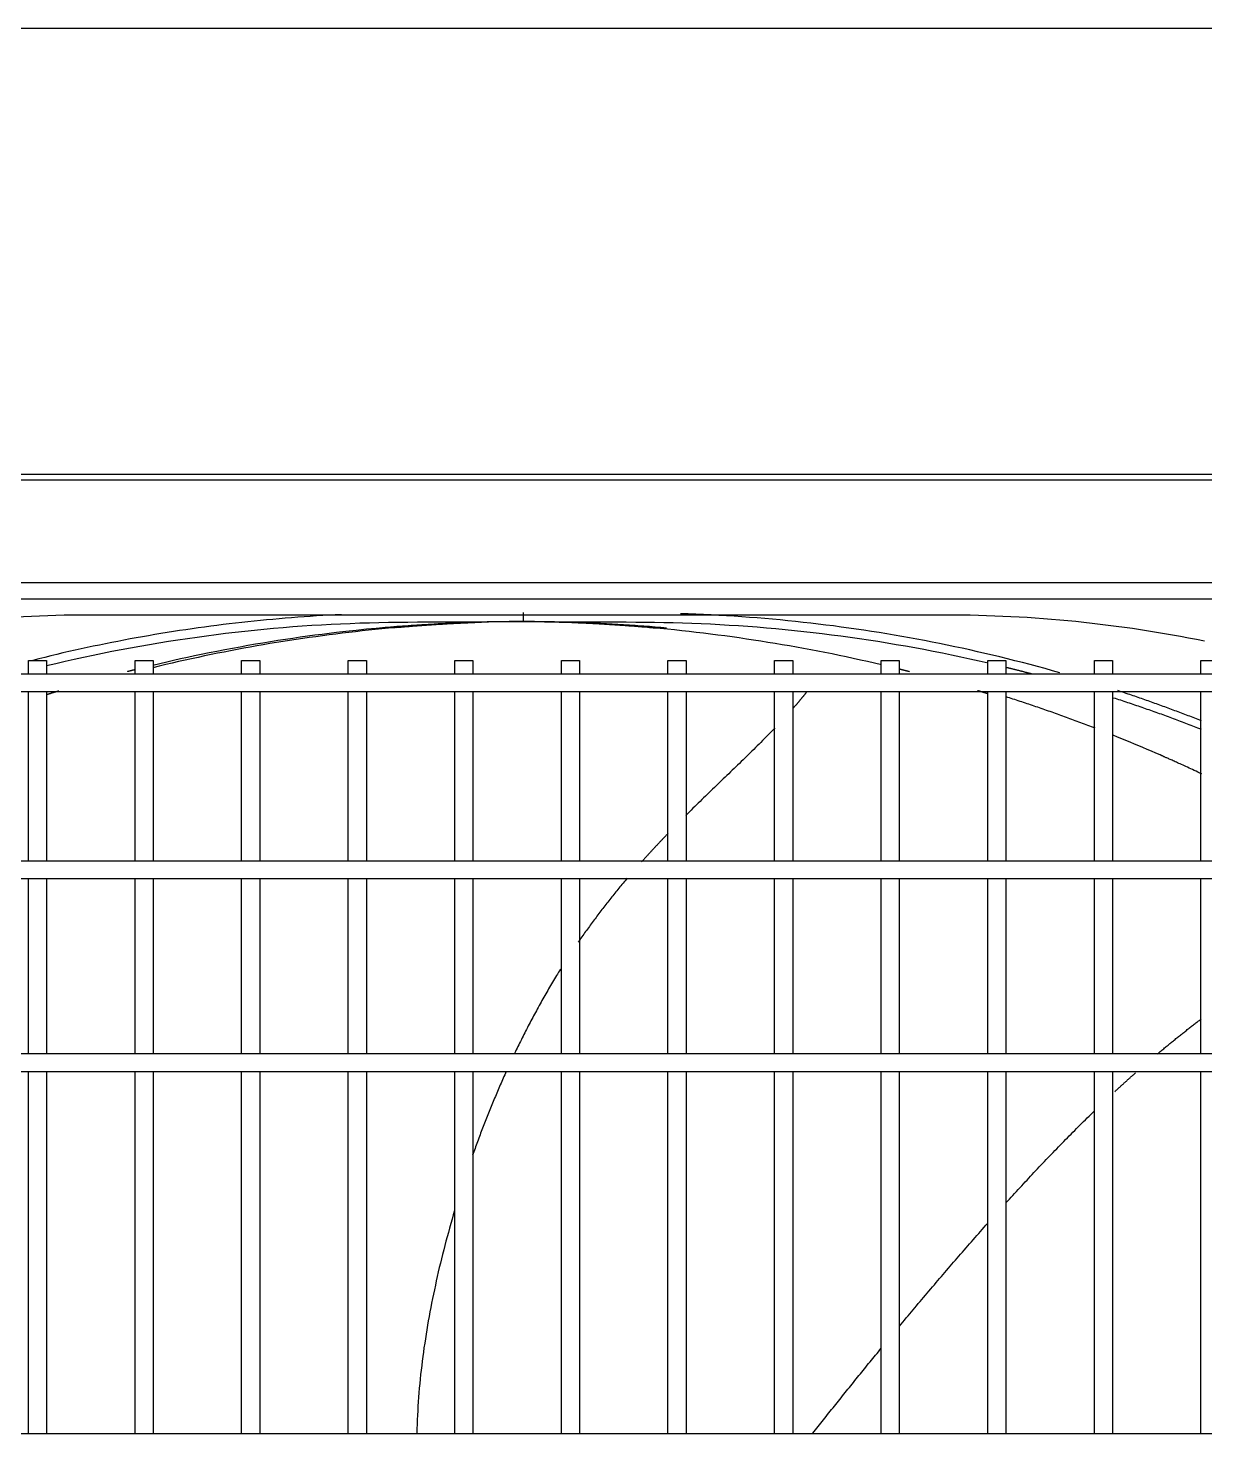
# Model space of a CAD drawing. Header units: millimetres. Extents: x 0 to 504600, y 0 to 118800.
# Drawn here: x 431249.5 to 431508.8, y 46225.7 to 46538.4 of the extents above; entities that cross this region are included whole.
import ezdxf

# ---------------------------------------------------------------- set-up
doc = ezdxf.new("R2010")
doc.units = ezdxf.units.MM
doc.header["$LTSCALE"] = 200
doc.layers.add('LG-AIRCON', color=240, linetype='Continuous')

# ---------------------------------------------------------------- blocks, each defined once
blk = doc.blocks.new('UXC')
at = {"layer": 'LG-AIRCON', "color": 0}
for p, q in [((429.3, 211.5), (1174.82, 211.5)), ((694.31, 211.5), (694.31, 131.76)), ((698.31, 131.76), (698.31, 211.5)), ((717.81, 211.5), (717.81, 131.76)), ((721.81, 131.76), (721.81, 211.5)), ((741.31, 211.5), (741.31, 131.76)), ((745.31, 131.76), (745.31, 211.5)), ((764.81, 211.5), (764.81, 131.76)), ((768.81, 131.76), (768.81, 211.5)), ((788.31, 211.5), (788.31, 131.76)), ((792.31, 131.76), (792.31, 211.5)), ((811.81, 211.5), (811.81, 131.76)), ((815.81, 131.76), (815.81, 211.5)), ((835.31, 211.5), (835.31, 131.76)), ((839.31, 131.76), (839.31, 211.5)), ((858.81, 211.5), (858.81, 131.76)), ((862.81, 131.76), (862.81, 211.5)), ((882.31, 211.5), (882.31, 131.76)), ((886.31, 131.76), (886.31, 211.5)), ((905.81, 211.5), (905.81, 131.76)), ((909.81, 131.76), (909.81, 211.5)), ((929.31, 211.5), (929.31, 131.76)), ((933.31, 131.76), (933.31, 211.5)), ((952.81, 211.5), (952.81, 131.76)), ((1174.82, 131.75), (429.3, 131.75)), ((429.3, 127.75), (1174.82, 127.75)), ((694.31, 127.76), (694.31, 89.26)), ((698.31, 89.26), (698.31, 127.76)), ((717.81, 127.76), (717.81, 89.26)), ((721.81, 89.26), (721.81, 127.76)), ((741.31, 127.76), (741.31, 89.26)), ((745.31, 89.26), (745.31, 127.76)), ((764.81, 127.76), (764.81, 89.26)), ((768.81, 89.26), (768.81, 127.76)), ((788.31, 127.76), (788.31, 89.26)), ((792.31, 89.26), (792.31, 127.76)), ((811.81, 127.76), (811.81, 89.26)), ((815.81, 89.26), (815.81, 127.76)), ((835.31, 127.76), (835.31, 89.26)), ((839.31, 89.26), (839.31, 127.76)), ((858.81, 127.76), (858.81, 89.26)), ((862.81, 89.26), (862.81, 127.76)), ((882.31, 127.76), (882.31, 89.26)), ((886.31, 89.26), (886.31, 127.76)), ((905.81, 127.76), (905.81, 89.26)), ((909.81, 89.26), (909.81, 127.76)), ((929.31, 127.76), (929.31, 89.26)), ((933.31, 89.26), (933.31, 127.76)), ((952.81, 127.76), (952.81, 89.26)), ((1090.65, 89.25), (513.47, 89.25)), ((513.47, 85.25), (1090.65, 85.25)), ((694.31, 85.26), (694.31, 48)), ((698.31, 48), (698.31, 85.26)), ((717.81, 85.26), (717.81, 48)), ((721.81, 48), (721.81, 85.26)), ((741.31, 85.26), (741.31, 48)), ((745.31, 48), (745.31, 85.26)), ((764.81, 85.26), (764.81, 48)), ((768.81, 48), (768.81, 85.26)), ((788.31, 85.26), (788.31, 48)), ((792.31, 48), (792.31, 85.26)), ((811.81, 85.26), (811.81, 48)), ((815.81, 48), (815.81, 85.26)), ((835.31, 85.26), (835.31, 48)), ((839.31, 48), (839.31, 85.26)), ((858.81, 85.26), (858.81, 48)), ((862.81, 48), (862.81, 85.26)), ((882.31, 85.26), (882.31, 48)), ((886.31, 48), (886.31, 85.26)), ((905.81, 85.26), (905.81, 48)), ((909.81, 48), (909.81, 85.26)), ((929.31, 85.26), (929.31, 48)), ((933.31, 48), (933.31, 85.26)), ((952.81, 85.26), (952.81, 48)), ((1081.32, 48), (522.8, 48)), ((522.8, 44), (1081.32, 44)), ((694.31, 44.01), (694.31, 41.09)), ((698.31, 41.09), (698.31, 44.01)), ((717.81, 44.01), (717.81, 41.09)), ((721.81, 41.09), (721.81, 44.01)), ((741.31, 44.01), (741.31, 41.09)), ((745.31, 41.09), (745.31, 44.01)), ((764.81, 44.01), (764.81, 41.09)), ((768.81, 41.09), (768.81, 44.01)), ((788.31, 44.01), (788.31, 41.09)), ((792.31, 41.09), (792.31, 44.01)), ((811.81, 44.01), (811.81, 41.09)), ((815.81, 41.09), (815.81, 44.01)), ((835.31, 44.01), (835.31, 41.09)), ((839.31, 41.09), (839.31, 44.01)), ((858.81, 44.01), (858.81, 41.09)), ((862.81, 41.09), (862.81, 44.01)), ((882.31, 44.01), (882.31, 41.09)), ((886.31, 41.09), (886.31, 44.01)), ((905.81, 44.01), (905.81, 41.09)), ((909.81, 41.09), (909.81, 44.01)), ((929.31, 44.01), (929.31, 41.09)), ((933.31, 41.09), (933.31, 44.01)), ((952.81, 44.01), (952.81, 41.09)), ((694.31, 41.09), (698.31, 41.09)), ((717.81, 41.09), (721.81, 41.09)), ((741.31, 41.09), (745.31, 41.09)), ((764.81, 41.09), (768.81, 41.09)), ((788.31, 41.09), (792.31, 41.09)), ((811.81, 41.09), (815.81, 41.09)), ((835.31, 41.09), (839.31, 41.09)), ((858.81, 41.09), (862.81, 41.09)), ((882.31, 41.09), (886.31, 41.09)), ((905.81, 41.09), (909.81, 41.09)), ((929.31, 41.09), (933.31, 41.09)), ((952.81, 41.09), (956.81, 41.09)), ((707.56, 31), (896.56, 31)), ((493.03, 27.46), (1111.03, 27.46)), ((1111.03, 23.93), (493.03, 23.93)), ((1168.46, 1.3), (391.35, 1.3)), ((391.35, 0), (1168.46, 0))]:
    blk.add_line(p, q, dxfattribs=at)
for points in [[(788.27, 162.37), (787.98, 163.33), (787.7, 164.29), (787.43, 165.25), (787.16, 166.22), (786.89, 167.18), (786.63, 168.15), (786.37, 169.12), (786.11, 170.08), (785.86, 171.05), (785.62, 172.02), (785.37, 172.99), (785.14, 173.96), (784.9, 174.94), (784.67, 175.91), (784.45, 176.88), (784.23, 177.86), (784.02, 178.84), (783.81, 179.81), (783.6, 180.79), (783.4, 181.77), (783.2, 182.75), (783.01, 183.73), (782.83, 184.71), (782.64, 185.7), (782.47, 186.68), (782.3, 187.66), (782.13, 188.65), (781.97, 189.63), (781.82, 190.62), (781.67, 191.61), (781.52, 192.6), (781.39, 193.59), (781.25, 194.58), (781.13, 195.57), (781.01, 196.56), (780.89, 197.55), (780.78, 198.54), (780.68, 199.54), (780.58, 200.53), (780.49, 201.53), (780.41, 202.52), (780.33, 203.52), (780.26, 204.51), (780.19, 205.51), (780.14, 206.51), (780.08, 207.5), (780.04, 208.5), (780, 209.5), (779.97, 210.5), (779.95, 211.5)], [(867.25, 211.48), (867.55, 211.11), (867.84, 210.74), (868.13, 210.36), (868.43, 209.99), (868.72, 209.62), (869.02, 209.24), (869.31, 208.87), (869.61, 208.5), (869.9, 208.12), (870.2, 207.75), (870.5, 207.37), (870.79, 207), (871.09, 206.63), (871.39, 206.25), (871.69, 205.88), (871.99, 205.5), (872.29, 205.13), (872.58, 204.75), (872.88, 204.38), (873.18, 204), (873.48, 203.63), (873.78, 203.25), (874.08, 202.88), (874.39, 202.5), (874.69, 202.13), (874.99, 201.75), (875.29, 201.38), (875.59, 201), (875.89, 200.63), (876.2, 200.25), (876.5, 199.87), (876.8, 199.5), (877.11, 199.12), (877.41, 198.75), (877.72, 198.37), (878.02, 198), (878.33, 197.62), (878.63, 197.25), (878.94, 196.87), (879.24, 196.49), (879.55, 196.12), (879.85, 195.74), (880.16, 195.37), (880.47, 194.99), (880.78, 194.61), (881.08, 194.24), (881.39, 193.86), (881.7, 193.49), (882.01, 193.11), (882.31, 192.74)], [(886.33, 187.88), (886.71, 187.42), (887.09, 186.96), (887.47, 186.51), (887.85, 186.05), (888.23, 185.6), (888.6, 185.15), (888.98, 184.7), (889.36, 184.25), (889.74, 183.8), (890.12, 183.34), (890.5, 182.89), (890.88, 182.44), (891.27, 181.98), (891.66, 181.52), (892.05, 181.05), (892.44, 180.59), (892.84, 180.12), (893.24, 179.65), (893.63, 179.19), (894.03, 178.72), (894.42, 178.26), (894.81, 177.81), (895.2, 177.35), (895.58, 176.9), (895.97, 176.45), (896.36, 176), (896.74, 175.55), (897.13, 175.1), (897.52, 174.65), (897.9, 174.2), (898.29, 173.75), (898.67, 173.31), (899.06, 172.86), (899.45, 172.41), (899.83, 171.97), (900.22, 171.52), (900.61, 171.07), (901.01, 170.62), (901.4, 170.17), (901.8, 169.71), (902.2, 169.25), (902.61, 168.79), (903.01, 168.33), (903.41, 167.87), (903.82, 167.41), (904.22, 166.96), (904.61, 166.51), (905.01, 166.06), (905.41, 165.62), (905.8, 165.17)], [(909.81, 160.7), (910.19, 160.29), (910.57, 159.87), (910.95, 159.45), (911.34, 159.03), (911.72, 158.61), (912.11, 158.18), (912.5, 157.75), (912.9, 157.33), (913.29, 156.9), (913.68, 156.48), (914.07, 156.06), (914.46, 155.64), (914.85, 155.22), (915.23, 154.81), (915.62, 154.39), (916, 153.98), (916.39, 153.57), (916.77, 153.17), (917.15, 152.76), (917.54, 152.35), (917.92, 151.95), (918.3, 151.54), (918.69, 151.14), (919.07, 150.74), (919.45, 150.34), (919.84, 149.94), (920.22, 149.54), (920.61, 149.14), (921, 148.73), (921.39, 148.33), (921.78, 147.93), (922.18, 147.52), (922.57, 147.12), (922.97, 146.71), (923.38, 146.3), (923.78, 145.89), (924.18, 145.49), (924.58, 145.08), (924.98, 144.68), (925.38, 144.28), (925.77, 143.89), (926.17, 143.5), (926.56, 143.11), (926.95, 142.72), (927.35, 142.33), (927.74, 141.94), (928.13, 141.56), (928.53, 141.17), (928.92, 140.79), (929.31, 140.41)], [(799.63, 131.74), (799.47, 132.1), (799.31, 132.47), (799.14, 132.83), (798.98, 133.19), (798.82, 133.56), (798.66, 133.92), (798.5, 134.29), (798.34, 134.65), (798.18, 135.02), (798.03, 135.38), (797.87, 135.75), (797.71, 136.12), (797.56, 136.48), (797.4, 136.85), (797.25, 137.22), (797.09, 137.58), (796.94, 137.95), (796.79, 138.32), (796.64, 138.68), (796.49, 139.05), (796.33, 139.42), (796.18, 139.79), (796.04, 140.15), (795.89, 140.52), (795.74, 140.89), (795.59, 141.26), (795.45, 141.63), (795.3, 142), (795.15, 142.37), (795.01, 142.74), (794.86, 143.11), (794.72, 143.48), (794.58, 143.85), (794.44, 144.22), (794.29, 144.59), (794.15, 144.96), (794.01, 145.33), (793.87, 145.7), (793.73, 146.07), (793.6, 146.44), (793.46, 146.81), (793.32, 147.18), (793.18, 147.55), (793.05, 147.93), (792.91, 148.3), (792.78, 148.67), (792.64, 149.04), (792.51, 149.41), (792.38, 149.79), (792.24, 150.16)], [(933.79, 136.17), (933.88, 136.09), (933.97, 136), (934.06, 135.92), (934.15, 135.83), (934.25, 135.75), (934.34, 135.66), (934.43, 135.58), (934.52, 135.49), (934.62, 135.41), (934.71, 135.32), (934.8, 135.24), (934.89, 135.15), (934.98, 135.07), (935.08, 134.98), (935.17, 134.9), (935.26, 134.81), (935.35, 134.73), (935.44, 134.64), (935.54, 134.56), (935.63, 134.48), (935.72, 134.39), (935.81, 134.31), (935.9, 134.23), (936, 134.14), (936.09, 134.06), (936.18, 133.98), (936.27, 133.89), (936.36, 133.81), (936.45, 133.73), (936.54, 133.65), (936.63, 133.57), (936.72, 133.48), (936.82, 133.4), (936.91, 133.32), (937, 133.24), (937.09, 133.16), (937.18, 133.07), (937.27, 132.99), (937.36, 132.91), (937.45, 132.83), (937.54, 132.75), (937.63, 132.67), (937.72, 132.59), (937.81, 132.51), (937.9, 132.43), (937.99, 132.35), (938.08, 132.27), (938.17, 132.19), (938.26, 132.11), (938.35, 132.03)], [(811.65, 109.12), (811.42, 109.48), (811.2, 109.84), (810.97, 110.21), (810.75, 110.57), (810.53, 110.93), (810.31, 111.3), (810.09, 111.66), (809.87, 112.03), (809.65, 112.39), (809.43, 112.76), (809.22, 113.13), (809, 113.49), (808.79, 113.86), (808.57, 114.23), (808.36, 114.6), (808.15, 114.96), (807.94, 115.33), (807.73, 115.7), (807.52, 116.07), (807.32, 116.44), (807.11, 116.81), (806.9, 117.18), (806.7, 117.56), (806.49, 117.93), (806.29, 118.3), (806.09, 118.67), (805.89, 119.05), (805.69, 119.42), (805.49, 119.79), (805.29, 120.17), (805.09, 120.54), (804.9, 120.91), (804.7, 121.29), (804.51, 121.66), (804.31, 122.04), (804.12, 122.42), (803.93, 122.79), (803.73, 123.17), (803.54, 123.55), (803.35, 123.92), (803.16, 124.3), (802.98, 124.68), (802.79, 125.06), (802.6, 125.44), (802.42, 125.81), (802.23, 126.19), (802.05, 126.57), (801.87, 126.95), (801.68, 127.33), (801.5, 127.71)], [(943.26, 127.79), (943.45, 127.63), (943.64, 127.47), (943.83, 127.31), (944.02, 127.15), (944.21, 126.99), (944.4, 126.84), (944.59, 126.68), (944.78, 126.52), (944.97, 126.36), (945.17, 126.2), (945.36, 126.04), (945.55, 125.88), (945.75, 125.72), (945.94, 125.56), (946.14, 125.41), (946.33, 125.25), (946.53, 125.09), (946.72, 124.93), (946.91, 124.77), (947.11, 124.62), (947.3, 124.46), (947.5, 124.3), (947.69, 124.15), (947.88, 123.99), (948.08, 123.84), (948.27, 123.69), (948.46, 123.53), (948.65, 123.38), (948.84, 123.23), (949.03, 123.08), (949.22, 122.93), (949.42, 122.78), (949.61, 122.63), (949.8, 122.48), (949.99, 122.33), (950.18, 122.18), (950.37, 122.03), (950.56, 121.89), (950.75, 121.74), (950.94, 121.59), (951.13, 121.44), (951.32, 121.3), (951.51, 121.15), (951.7, 121.01), (951.89, 120.86), (952.08, 120.72), (952.27, 120.57), (952.46, 120.43), (952.65, 120.28), (952.84, 120.14)], [(826.32, 89.11), (826.09, 89.38), (825.86, 89.65), (825.63, 89.92), (825.4, 90.2), (825.17, 90.47), (824.94, 90.74), (824.72, 91.02), (824.49, 91.29), (824.26, 91.57), (824.04, 91.84), (823.81, 92.12), (823.59, 92.39), (823.36, 92.67), (823.14, 92.95), (822.92, 93.22), (822.69, 93.5), (822.47, 93.78), (822.25, 94.06), (822.03, 94.34), (821.81, 94.62), (821.59, 94.9), (821.37, 95.18), (821.16, 95.46), (820.94, 95.74), (820.72, 96.02), (820.51, 96.3), (820.29, 96.59), (820.08, 96.87), (819.86, 97.15), (819.65, 97.44), (819.44, 97.72), (819.22, 98.01), (819.01, 98.29), (818.8, 98.58), (818.59, 98.86), (818.38, 99.15), (818.17, 99.43), (817.97, 99.72), (817.76, 100.01), (817.55, 100.3), (817.35, 100.59), (817.14, 100.87), (816.94, 101.16), (816.73, 101.45), (816.53, 101.74), (816.33, 102.03), (816.12, 102.32), (815.92, 102.61), (815.72, 102.91), (815.52, 103.2)], [(835.3, 79.24), (835.18, 79.37), (835.06, 79.49), (834.94, 79.61), (834.83, 79.74), (834.71, 79.86), (834.59, 79.99), (834.47, 80.11), (834.35, 80.23), (834.23, 80.36), (834.12, 80.48), (834, 80.6), (833.88, 80.73), (833.76, 80.85), (833.64, 80.98), (833.53, 81.1), (833.41, 81.23), (833.29, 81.35), (833.17, 81.48), (833.06, 81.6), (832.94, 81.73), (832.82, 81.85), (832.7, 81.98), (832.59, 82.1), (832.47, 82.23), (832.35, 82.35), (832.24, 82.48), (832.12, 82.6), (832, 82.73), (831.89, 82.85), (831.77, 82.98), (831.66, 83.1), (831.54, 83.23), (831.42, 83.36), (831.31, 83.48), (831.19, 83.61), (831.08, 83.73), (830.96, 83.86), (830.85, 83.99), (830.73, 84.11), (830.61, 84.24), (830.5, 84.37), (830.38, 84.49), (830.27, 84.62), (830.16, 84.75), (830.04, 84.87), (829.93, 85), (829.81, 85.13), (829.7, 85.25), (829.58, 85.38), (829.47, 85.51)], [(858.89, 55.96), (858.5, 56.36), (858.11, 56.76), (857.72, 57.16), (857.33, 57.56), (856.94, 57.95), (856.55, 58.35), (856.16, 58.74), (855.77, 59.13), (855.38, 59.52), (854.99, 59.91), (854.6, 60.3), (854.21, 60.69), (853.81, 61.07), (853.42, 61.46), (853.03, 61.84), (852.63, 62.23), (852.24, 62.61), (851.85, 62.99), (851.45, 63.37), (851.06, 63.76), (850.67, 64.14), (850.27, 64.52), (849.88, 64.9), (849.48, 65.28), (849.09, 65.66), (848.7, 66.04), (848.3, 66.42), (847.91, 66.8), (847.51, 67.18), (847.12, 67.56), (846.72, 67.94), (846.33, 68.32), (845.93, 68.7), (845.54, 69.08), (845.14, 69.46), (844.75, 69.84), (844.36, 70.22), (843.96, 70.6), (843.57, 70.99), (843.17, 71.37), (842.78, 71.75), (842.39, 72.14), (841.99, 72.52), (841.6, 72.91), (841.21, 73.29), (840.82, 73.68), (840.43, 74.07), (840.04, 74.45), (839.65, 74.84), (839.26, 75.23)], [(952.97, 66.09), (952.54, 65.89), (952.13, 65.69), (951.72, 65.5), (951.33, 65.32), (950.94, 65.14), (950.57, 64.97), (950.21, 64.8), (949.85, 64.63), (949.51, 64.48), (949.18, 64.32), (948.86, 64.18), (948.54, 64.03), (948.24, 63.9), (947.95, 63.77), (947.67, 63.64), (947.41, 63.52), (947.15, 63.4), (946.9, 63.29), (946.66, 63.18), (946.44, 63.08), (946.22, 62.98), (946.01, 62.89), (945.82, 62.81), (945.64, 62.72), (945.46, 62.65), (945.3, 62.58), (945.15, 62.51), (945.01, 62.45), (944.88, 62.39), (944.76, 62.33), (944.65, 62.29), (944.55, 62.24), (944.46, 62.2), (944.39, 62.17), (944.32, 62.14), (944.27, 62.12), (944.22, 62.1), (944.18, 62.08), (943.81, 61.92), (942.86, 61.5), (941.92, 61.1), (940.97, 60.69), (940.03, 60.29), (939.09, 59.89), (938.15, 59.5), (937.21, 59.11), (936.28, 58.72), (935.34, 58.34), (934.4, 57.96), (933.47, 57.58)], [(929.49, 56.02), (929.09, 55.86), (928.69, 55.71), (928.29, 55.56), (927.89, 55.41), (927.49, 55.26), (927.1, 55.1), (926.7, 54.95), (926.3, 54.81), (925.9, 54.66), (925.51, 54.51), (925.11, 54.36), (924.71, 54.21), (924.32, 54.07), (923.92, 53.92), (923.52, 53.78), (923.13, 53.63), (922.73, 53.49), (922.34, 53.35), (921.94, 53.2), (921.55, 53.06), (921.15, 52.92), (920.76, 52.78), (920.37, 52.64), (919.97, 52.5), (919.58, 52.36), (919.19, 52.22), (918.79, 52.09), (918.4, 51.95), (918.01, 51.81), (917.61, 51.68), (917.22, 51.54), (916.83, 51.41), (916.44, 51.27), (916.05, 51.14), (915.66, 51.01), (915.26, 50.88), (914.87, 50.74), (914.48, 50.61), (914.09, 50.48), (913.7, 50.35), (913.31, 50.22), (912.92, 50.09), (912.53, 49.97), (912.15, 49.84), (911.76, 49.71), (911.37, 49.59), (910.98, 49.46), (910.59, 49.33), (910.2, 49.21), (909.82, 49.09)], [(933.49, 49.28), (933.88, 49.41), (934.27, 49.54), (934.66, 49.67), (935.05, 49.79), (935.44, 49.92), (935.84, 50.05), (936.23, 50.18), (936.62, 50.31), (937.01, 50.44), (937.4, 50.57), (937.79, 50.71), (938.18, 50.84), (938.57, 50.97), (938.96, 51.1), (939.35, 51.24), (939.74, 51.37), (940.12, 51.51), (940.51, 51.64), (940.9, 51.78), (941.29, 51.91), (941.68, 52.05), (942.07, 52.19), (942.45, 52.32), (942.84, 52.46), (943.23, 52.6), (943.62, 52.74), (944, 52.88), (944.39, 53.02), (944.78, 53.16), (945.16, 53.3), (945.55, 53.44), (945.93, 53.58), (946.32, 53.72), (946.7, 53.86), (947.09, 54.01), (947.47, 54.15), (947.86, 54.29), (948.24, 54.44), (948.63, 54.58), (949.01, 54.73), (949.4, 54.87), (949.78, 55.02), (950.16, 55.16), (950.55, 55.31), (950.93, 55.46), (951.31, 55.61), (951.7, 55.75), (952.08, 55.9), (952.46, 56.05), (952.84, 56.2)], [(952.91, 54.39), (952.55, 54.24), (952.18, 54.1), (951.82, 53.96), (951.46, 53.82), (951.09, 53.68), (950.73, 53.53), (950.36, 53.39), (950, 53.25), (949.63, 53.11), (949.27, 52.97), (948.9, 52.83), (948.53, 52.7), (948.17, 52.56), (947.8, 52.42), (947.44, 52.28), (947.07, 52.15), (946.7, 52.01), (946.33, 51.87), (945.97, 51.74), (945.6, 51.6), (945.23, 51.47), (944.86, 51.33), (944.5, 51.2), (944.13, 51.06), (943.76, 50.93), (943.39, 50.8), (943.02, 50.67), (942.65, 50.53), (942.28, 50.4), (941.92, 50.27), (941.55, 50.14), (941.18, 50.01), (940.81, 49.88), (940.44, 49.75), (940.07, 49.62), (939.7, 49.49), (939.33, 49.36), (938.95, 49.24), (938.58, 49.11), (938.21, 48.98), (937.84, 48.85), (937.47, 48.73), (937.1, 48.6), (936.73, 48.48), (936.35, 48.35), (935.98, 48.23), (935.61, 48.1), (935.24, 47.98), (934.86, 47.86), (934.49, 47.73)], [(865.89, 48), (865.84, 48.07), (865.78, 48.14), (865.73, 48.21), (865.67, 48.28), (865.62, 48.35), (865.56, 48.42), (865.5, 48.5), (865.45, 48.57), (865.39, 48.64), (865.34, 48.71), (865.28, 48.78), (865.22, 48.85), (865.17, 48.92), (865.11, 48.99), (865.05, 49.06), (864.99, 49.13), (864.94, 49.2), (864.88, 49.27), (864.82, 49.34), (864.76, 49.42), (864.71, 49.49), (864.65, 49.56), (864.59, 49.63), (864.53, 49.7), (864.47, 49.77), (864.41, 49.84), (864.36, 49.91), (864.3, 49.98), (864.24, 50.05), (864.18, 50.12), (864.12, 50.19), (864.06, 50.26), (864, 50.34), (863.94, 50.41), (863.88, 50.48), (863.82, 50.55), (863.76, 50.62), (863.7, 50.69), (863.64, 50.76), (863.58, 50.83), (863.52, 50.9), (863.46, 50.97), (863.4, 51.04), (863.34, 51.11), (863.28, 51.18), (863.21, 51.25), (863.15, 51.32), (863.09, 51.39), (863.03, 51.47), (862.97, 51.54)], [(700.98, 47.81), (700.92, 47.83), (700.87, 47.85), (700.82, 47.86), (700.76, 47.88), (700.71, 47.9), (700.65, 47.91), (700.6, 47.93), (700.55, 47.95), (700.49, 47.96), (700.44, 47.98), (700.39, 48), (700.33, 48.01), (700.28, 48.03), (700.22, 48.05), (700.17, 48.06), (700.12, 48.08), (700.06, 48.1), (700.01, 48.11), (699.96, 48.13), (699.9, 48.15), (699.85, 48.16), (699.8, 48.18), (699.74, 48.2), (699.69, 48.21), (699.63, 48.23), (699.58, 48.25), (699.53, 48.26), (699.47, 48.28), (699.42, 48.3), (699.36, 48.31), (699.31, 48.33), (699.26, 48.35), (699.2, 48.36), (699.15, 48.38), (699.1, 48.4), (699.04, 48.41), (698.99, 48.43), (698.93, 48.45), (698.88, 48.46), (698.83, 48.48), (698.77, 48.5), (698.72, 48.51), (698.66, 48.53), (698.61, 48.55), (698.56, 48.56), (698.5, 48.58), (698.45, 48.6), (698.4, 48.62), (698.34, 48.63), (698.29, 48.65)], [(905.87, 48.45), (905.82, 48.43), (905.78, 48.42), (905.73, 48.4), (905.69, 48.39), (905.64, 48.38), (905.59, 48.36), (905.55, 48.35), (905.5, 48.33), (905.46, 48.32), (905.41, 48.3), (905.36, 48.29), (905.32, 48.28), (905.27, 48.26), (905.22, 48.25), (905.18, 48.23), (905.13, 48.22), (905.09, 48.21), (905.04, 48.19), (904.99, 48.18), (904.95, 48.16), (904.9, 48.15), (904.86, 48.13), (904.81, 48.12), (904.76, 48.11), (904.72, 48.09), (904.67, 48.08), (904.63, 48.06), (904.58, 48.05), (904.53, 48.04), (904.49, 48.02), (904.44, 48.01), (904.39, 47.99), (904.35, 47.98), (904.3, 47.97), (904.26, 47.95), (904.21, 47.94), (904.16, 47.92), (904.12, 47.91), (904.07, 47.9), (904.03, 47.88), (903.98, 47.87), (903.93, 47.85), (903.89, 47.84), (903.84, 47.83), (903.79, 47.81), (903.75, 47.8), (903.7, 47.78), (903.66, 47.77), (903.61, 47.76), (903.56, 47.74)], [(921.72, 43.81), (920.07, 43.34), (918.43, 42.88), (916.78, 42.43), (915.12, 41.99), (913.47, 41.56), (911.81, 41.13), (910.15, 40.72), (908.5, 40.31), (906.84, 39.91), (905.18, 39.52), (903.52, 39.14), (901.86, 38.76), (900.2, 38.4), (898.53, 38.04), (896.87, 37.69), (895.2, 37.35), (893.54, 37.02), (891.87, 36.7), (890.2, 36.38), (888.54, 36.08), (886.87, 35.78), (885.2, 35.49), (883.53, 35.21), (881.85, 34.94), (880.18, 34.67), (878.51, 34.42), (876.83, 34.17), (875.16, 33.93), (873.48, 33.7), (871.81, 33.47), (870.13, 33.26), (868.45, 33.05), (866.77, 32.86), (865.09, 32.67), (863.41, 32.49), (861.73, 32.31), (860.04, 32.15), (858.36, 31.99), (856.67, 31.84), (854.99, 31.71), (853.3, 31.57), (851.62, 31.45), (849.93, 31.34), (848.24, 31.23), (846.55, 31.14), (844.86, 31.05), (843.16, 30.97), (841.47, 30.9), (839.78, 30.83), (838.08, 30.78)], [(909.89, 42.57), (910, 42.6), (910.12, 42.62), (910.23, 42.65), (910.34, 42.68), (910.45, 42.71), (910.57, 42.74), (910.68, 42.76), (910.79, 42.79), (910.9, 42.82), (911.01, 42.85), (911.13, 42.88), (911.24, 42.9), (911.35, 42.93), (911.46, 42.96), (911.58, 42.99), (911.69, 43.02), (911.8, 43.05), (911.91, 43.07), (912.02, 43.1), (912.14, 43.13), (912.25, 43.16), (912.36, 43.19), (912.47, 43.22), (912.59, 43.24), (912.7, 43.27), (912.81, 43.3), (912.92, 43.33), (913.03, 43.36), (913.15, 43.39), (913.26, 43.42), (913.37, 43.45), (913.48, 43.47), (913.59, 43.5), (913.71, 43.53), (913.82, 43.56), (913.93, 43.59), (914.04, 43.62), (914.16, 43.65), (914.27, 43.68), (914.38, 43.71), (914.49, 43.74), (914.6, 43.77), (914.72, 43.79), (914.83, 43.82), (914.94, 43.85), (915.05, 43.88), (915.16, 43.91), (915.28, 43.94), (915.39, 43.97), (915.5, 44)], [(763.32, 30.98), (761.95, 31.04), (760.57, 31.11), (759.19, 31.19), (757.82, 31.27), (756.44, 31.36), (755.07, 31.45), (753.7, 31.55), (752.32, 31.66), (750.95, 31.77), (749.57, 31.89), (748.2, 32.01), (746.83, 32.13), (745.46, 32.27), (744.08, 32.41), (742.71, 32.55), (741.34, 32.7), (739.97, 32.85), (738.6, 33.01), (737.23, 33.18), (735.86, 33.35), (734.49, 33.53), (733.12, 33.71), (731.75, 33.9), (730.38, 34.1), (729.01, 34.3), (727.64, 34.5), (726.28, 34.71), (724.91, 34.93), (723.54, 35.15), (722.18, 35.38), (720.81, 35.61), (719.45, 35.85), (718.09, 36.1), (716.73, 36.34), (715.38, 36.6), (714.02, 36.86), (712.67, 37.12), (711.32, 37.39), (709.97, 37.67), (708.62, 37.95), (707.28, 38.24), (705.93, 38.53), (704.59, 38.82), (703.25, 39.13), (701.91, 39.43), (700.58, 39.75), (699.24, 40.06), (697.91, 40.39), (696.58, 40.71), (695.25, 41.05)], [(698.29, 42.22), (700.33, 41.73), (702.38, 41.25), (704.43, 40.79), (706.49, 40.34), (708.55, 39.9), (710.61, 39.48), (712.68, 39.06), (714.76, 38.66), (716.83, 38.27), (718.91, 37.9), (721, 37.53), (723.09, 37.18), (725.18, 36.84), (727.28, 36.52), (729.38, 36.21), (731.48, 35.91), (733.58, 35.62), (735.69, 35.34), (737.79, 35.08), (739.9, 34.84), (742.01, 34.6), (744.12, 34.38), (746.23, 34.17), (748.34, 33.97), (750.45, 33.79), (752.57, 33.62), (754.68, 33.47), (756.79, 33.32), (758.91, 33.2), (761.02, 33.08), (763.14, 32.98), (765.25, 32.89), (767.37, 32.81), (769.49, 32.75), (771.6, 32.7), (773.72, 32.65), (775.84, 32.62), (777.95, 32.6), (780.07, 32.59), (782.19, 32.58), (784.31, 32.57), (786.42, 32.56), (788.54, 32.56), (790.66, 32.55), (792.78, 32.54), (794.9, 32.53), (797.01, 32.52), (799.13, 32.51), (801.25, 32.51), (803.37, 32.5)], [(717.7, 43.15), (717.67, 43.16), (717.63, 43.16), (717.6, 43.17), (717.57, 43.18), (717.54, 43.19), (717.51, 43.2), (717.48, 43.2), (717.45, 43.21), (717.42, 43.22), (717.39, 43.23), (717.35, 43.24), (717.32, 43.24), (717.29, 43.25), (717.26, 43.26), (717.23, 43.27), (717.2, 43.27), (717.17, 43.28), (717.14, 43.29), (717.11, 43.3), (717.07, 43.31), (717.04, 43.31), (717.01, 43.32), (716.98, 43.33), (716.95, 43.34), (716.92, 43.35), (716.89, 43.35), (716.86, 43.36), (716.83, 43.37), (716.79, 43.38), (716.76, 43.39), (716.73, 43.39), (716.7, 43.4), (716.67, 43.41), (716.64, 43.42), (716.61, 43.43), (716.58, 43.43), (716.54, 43.44), (716.51, 43.45), (716.48, 43.46), (716.45, 43.47), (716.42, 43.47), (716.39, 43.48), (716.36, 43.49), (716.33, 43.5), (716.29, 43.51), (716.26, 43.51), (716.23, 43.52), (716.2, 43.53), (716.17, 43.54), (716.14, 43.55)], [(794.17, 32.7), (792.71, 32.75), (791.24, 32.81), (789.78, 32.87), (788.32, 32.94), (786.85, 33.02), (785.39, 33.11), (783.93, 33.2), (782.46, 33.29), (781, 33.39), (779.54, 33.5), (778.08, 33.61), (776.62, 33.73), (775.16, 33.86), (773.7, 33.99), (772.24, 34.13), (770.78, 34.27), (769.32, 34.42), (767.87, 34.57), (766.41, 34.74), (764.96, 34.9), (763.5, 35.08), (762.05, 35.25), (760.59, 35.44), (759.14, 35.63), (757.69, 35.83), (756.24, 36.03), (754.79, 36.24), (753.34, 36.45), (751.89, 36.67), (750.44, 36.9), (748.99, 37.13), (747.55, 37.37), (746.1, 37.62), (744.66, 37.87), (743.22, 38.12), (741.77, 38.39), (740.33, 38.65), (738.89, 38.93), (737.46, 39.21), (736.02, 39.5), (734.58, 39.79), (733.15, 40.08), (731.71, 40.39), (730.28, 40.7), (728.85, 41.01), (727.42, 41.33), (725.99, 41.66), (724.57, 41.99), (723.14, 42.33), (721.72, 42.68)], [(803.36, 32.5), (802.4, 32.5), (801.38, 32.51), (800.31, 32.52), (799.17, 32.53), (797.98, 32.54), (796.73, 32.57), (795.42, 32.59), (794.05, 32.63), (792.62, 32.67), (791.14, 32.72), (789.59, 32.77), (787.99, 32.84), (786.34, 32.92), (784.62, 33.01), (782.85, 33.11), (781.01, 33.22), (779.12, 33.34), (777.18, 33.48), (775.17, 33.64), (773.11, 33.81), (770.99, 34), (768.82, 34.21), (766.59, 34.44), (764.3, 34.69), (762.23, 34.93), (760.64, 35.12), (759.05, 35.32), (757.45, 35.53), (755.84, 35.74), (754.23, 35.97), (752.6, 36.2), (750.97, 36.45), (749.32, 36.7), (747.67, 36.96), (746.01, 37.23), (744.34, 37.51), (742.66, 37.81), (740.98, 38.11), (739.29, 38.42), (737.58, 38.74), (735.87, 39.07), (734.16, 39.41), (732.43, 39.77), (730.89, 40.09), (729.38, 40.41), (727.86, 40.74), (726.33, 41.08), (724.8, 41.43), (723.26, 41.79), (721.72, 42.16)], [(882.39, 42.05), (880.84, 41.69), (879.28, 41.33), (877.72, 40.98), (876.16, 40.64), (874.6, 40.3), (873.04, 39.98), (871.48, 39.65), (869.91, 39.34), (868.35, 39.03), (866.78, 38.73), (865.21, 38.44), (863.64, 38.16), (862.07, 37.88), (860.49, 37.6), (858.92, 37.34), (857.34, 37.08), (855.77, 36.83), (854.19, 36.59), (852.61, 36.35), (851.03, 36.12), (849.45, 35.89), (847.87, 35.68), (846.29, 35.47), (844.7, 35.27), (843.12, 35.07), (841.54, 34.88), (839.95, 34.7), (838.36, 34.52), (836.78, 34.35), (835.19, 34.19), (833.6, 34.04), (832.01, 33.89), (830.42, 33.75), (828.83, 33.62), (827.24, 33.49), (825.65, 33.38), (824.06, 33.27), (822.47, 33.17), (820.88, 33.08), (819.28, 33), (817.69, 32.92), (816.1, 32.86), (814.5, 32.8), (812.91, 32.74), (811.31, 32.69), (809.72, 32.65), (808.12, 32.61), (806.53, 32.57), (804.93, 32.54), (803.34, 32.5)], [(803.36, 32.5), (805.43, 32.51), (807.5, 32.51), (809.57, 32.52), (811.63, 32.53), (813.7, 32.54), (815.77, 32.55), (817.84, 32.55), (819.91, 32.56), (821.98, 32.57), (824.05, 32.58), (826.12, 32.59), (828.19, 32.6), (830.26, 32.62), (832.32, 32.64), (834.39, 32.68), (836.46, 32.73), (838.52, 32.78), (840.58, 32.85), (842.64, 32.93), (844.71, 33.03), (846.76, 33.14), (848.82, 33.26), (850.88, 33.39), (852.93, 33.53), (854.99, 33.69), (857.04, 33.86), (859.09, 34.04), (861.14, 34.23), (863.19, 34.44), (865.24, 34.66), (867.29, 34.89), (869.33, 35.13), (871.37, 35.39), (873.42, 35.65), (875.46, 35.94), (877.5, 36.23), (879.54, 36.53), (881.58, 36.85), (883.61, 37.18), (885.65, 37.52), (887.68, 37.87), (889.71, 38.24), (891.74, 38.62), (893.77, 39.01), (895.8, 39.41), (897.83, 39.83), (899.86, 40.26), (901.88, 40.7), (903.91, 41.15), (905.93, 41.62)], [(888.57, 43.57), (888.53, 43.55), (888.49, 43.54), (888.44, 43.53), (888.4, 43.52), (888.36, 43.51), (888.32, 43.5), (888.27, 43.49), (888.23, 43.48), (888.19, 43.47), (888.14, 43.46), (888.1, 43.45), (888.06, 43.43), (888.01, 43.42), (887.97, 43.41), (887.93, 43.4), (887.88, 43.39), (887.84, 43.38), (887.8, 43.37), (887.75, 43.36), (887.71, 43.35), (887.67, 43.34), (887.62, 43.33), (887.58, 43.31), (887.54, 43.3), (887.5, 43.29), (887.45, 43.28), (887.41, 43.27), (887.37, 43.26), (887.32, 43.25), (887.28, 43.24), (887.24, 43.23), (887.19, 43.22), (887.15, 43.21), (887.11, 43.19), (887.06, 43.18), (887.02, 43.17), (886.98, 43.16), (886.93, 43.15), (886.89, 43.14), (886.85, 43.13), (886.8, 43.12), (886.76, 43.11), (886.72, 43.1), (886.67, 43.09), (886.63, 43.08), (886.59, 43.07), (886.54, 43.05), (886.5, 43.04), (886.46, 43.03), (886.42, 43.02)], [(803.38, 32.5), (802.75, 32.5), (802.11, 32.51), (801.48, 32.51), (800.85, 32.52), (800.21, 32.53), (799.58, 32.53), (798.94, 32.54), (798.31, 32.55), (797.67, 32.56), (797.04, 32.58), (796.4, 32.59), (795.77, 32.6), (795.14, 32.62), (794.5, 32.64), (793.87, 32.65), (793.23, 32.67), (792.6, 32.69), (791.97, 32.71), (791.33, 32.73), (790.7, 32.76), (790.07, 32.78), (789.43, 32.81), (788.8, 32.83), (788.17, 32.86), (787.53, 32.89), (786.9, 32.92), (786.27, 32.95), (785.63, 32.98), (785, 33.01), (784.37, 33.04), (783.73, 33.08), (783.1, 33.11), (782.47, 33.15), (781.84, 33.19), (781.2, 33.23), (780.57, 33.27), (779.94, 33.31), (779.31, 33.35), (778.67, 33.39), (778.04, 33.44), (777.41, 33.48), (776.78, 33.53), (776.15, 33.58), (775.51, 33.62), (774.88, 33.67), (774.25, 33.72), (773.62, 33.78), (772.99, 33.83), (772.35, 33.88), (771.72, 33.94)], [(792.16, 32.77), (791.9, 32.78), (791.64, 32.79), (791.36, 32.8), (791.09, 32.82), (790.8, 32.83), (790.51, 32.84), (790.21, 32.86), (789.91, 32.87), (789.6, 32.89), (789.28, 32.9), (788.97, 32.92), (788.64, 32.93), (788.32, 32.95), (787.99, 32.97), (787.65, 32.99), (787.32, 33.01), (786.98, 33.03), (786.63, 33.05), (786.29, 33.07), (785.94, 33.09), (785.6, 33.11), (785.25, 33.13), (784.9, 33.15), (784.55, 33.17), (784.2, 33.2), (783.85, 33.22), (783.5, 33.24), (783.15, 33.27), (782.8, 33.29), (782.45, 33.31), (782.1, 33.34), (781.75, 33.36), (781.4, 33.39), (781.05, 33.41), (780.7, 33.44), (780.35, 33.47), (780.01, 33.49), (779.66, 33.52), (779.31, 33.55), (778.96, 33.57), (778.61, 33.6), (778.26, 33.63), (777.91, 33.66), (777.57, 33.69), (777.22, 33.72), (776.87, 33.75), (776.52, 33.78), (776.17, 33.81), (775.82, 33.84), (775.48, 33.87)], [(835, 33.94), (834.37, 33.88), (833.74, 33.83), (833.11, 33.78), (832.48, 33.72), (831.84, 33.67), (831.21, 33.62), (830.58, 33.58), (829.95, 33.53), (829.32, 33.48), (828.68, 33.44), (828.05, 33.39), (827.42, 33.35), (826.79, 33.31), (826.15, 33.27), (825.52, 33.23), (824.89, 33.19), (824.26, 33.15), (823.62, 33.11), (822.99, 33.08), (822.36, 33.04), (821.72, 33.01), (821.09, 32.98), (820.46, 32.95), (819.83, 32.92), (819.19, 32.89), (818.56, 32.86), (817.93, 32.83), (817.29, 32.81), (816.66, 32.78), (816.03, 32.76), (815.39, 32.73), (814.76, 32.71), (814.12, 32.69), (813.49, 32.67), (812.86, 32.65), (812.22, 32.64), (811.59, 32.62), (810.95, 32.6), (810.32, 32.59), (809.69, 32.58), (809.05, 32.56), (808.42, 32.55), (807.78, 32.54), (807.15, 32.53), (806.51, 32.53), (805.88, 32.52), (805.25, 32.51), (804.61, 32.51), (803.98, 32.5), (803.34, 32.5)], [(803.36, 30.5), (803.36, 30.56), (803.36, 30.63), (803.36, 30.69), (803.37, 30.75), (803.37, 30.81), (803.37, 30.88), (803.37, 30.94), (803.37, 31), (803.37, 31.06), (803.37, 31.12), (803.37, 31.18), (803.37, 31.24), (803.37, 31.29), (803.37, 31.35), (803.37, 31.41), (803.37, 31.46), (803.37, 31.52), (803.37, 31.57), (803.37, 31.62), (803.37, 31.67), (803.37, 31.72), (803.37, 31.77), (803.37, 31.82), (803.37, 31.87), (803.37, 31.91), (803.37, 31.96), (803.37, 32), (803.37, 32.04), (803.37, 32.08), (803.37, 32.12), (803.37, 32.15), (803.37, 32.19), (803.37, 32.22), (803.37, 32.25), (803.37, 32.28), (803.37, 32.31), (803.37, 32.33), (803.37, 32.36), (803.37, 32.38), (803.37, 32.4), (803.37, 32.42), (803.37, 32.44), (803.37, 32.45), (803.37, 32.46), (803.37, 32.48), (803.37, 32.48), (803.37, 32.49), (803.37, 32.5), (803.37, 32.5), (803.37, 32.5)], [(832.87, 33.99), (832.45, 33.96), (832.03, 33.92), (831.62, 33.88), (831.2, 33.85), (830.78, 33.81), (830.37, 33.77), (829.96, 33.74), (829.54, 33.71), (829.13, 33.67), (828.72, 33.64), (828.32, 33.61), (827.91, 33.58), (827.5, 33.54), (827.1, 33.51), (826.7, 33.48), (826.3, 33.45), (825.9, 33.43), (825.51, 33.4), (825.11, 33.37), (824.72, 33.34), (824.33, 33.31), (823.94, 33.29), (823.56, 33.26), (823.17, 33.24), (822.79, 33.21), (822.41, 33.19), (822.03, 33.17), (821.66, 33.14), (821.29, 33.12), (820.91, 33.1), (820.54, 33.08), (820.17, 33.05), (819.81, 33.03), (819.44, 33.01), (819.08, 32.99), (818.71, 32.97), (818.35, 32.95), (817.99, 32.94), (817.63, 32.92), (817.27, 32.9), (816.92, 32.88), (816.56, 32.87), (816.21, 32.85), (815.86, 32.83), (815.5, 32.82), (815.15, 32.8), (814.81, 32.79), (814.46, 32.77), (814.11, 32.76), (813.77, 32.74)]]:
    blk.add_lwpolyline(points, dxfattribs=at)
for centre, start, end in [((707.56, 316), 258.4513, 270), ((896.56, 316), 270, 281.5487)]:
    blk.add_arc(centre, 285, start, end, dxfattribs=at)
blk = doc.blocks.new('UXB+UXC')
at = {"layer": 'LG-AIRCON', "color": 0}
blk.add_blockref('UXC', (0, 0), dxfattribs=at)

msp = doc.modelspace()

# ---------------------------------------------------------------- linework, layer by layer
at = {"layer": 'LG-AIRCON', "color": 8}
msp.add_lwpolyline([(430024.22, 45578.42), (433104.22, 45578.42), (433104.22, 46538.42), (430024.22, 46538.42)], close=True, dxfattribs=at)

# ---------------------------------------------------------------- block references
at = {"layer": 'LG-AIRCON', "color": 142, "xscale": -1, "rotation": 180}
msp.add_blockref('UXB+UXC', (430555.17, 46440.12), dxfattribs=at)

doc.saveas('drawing.dxf')
